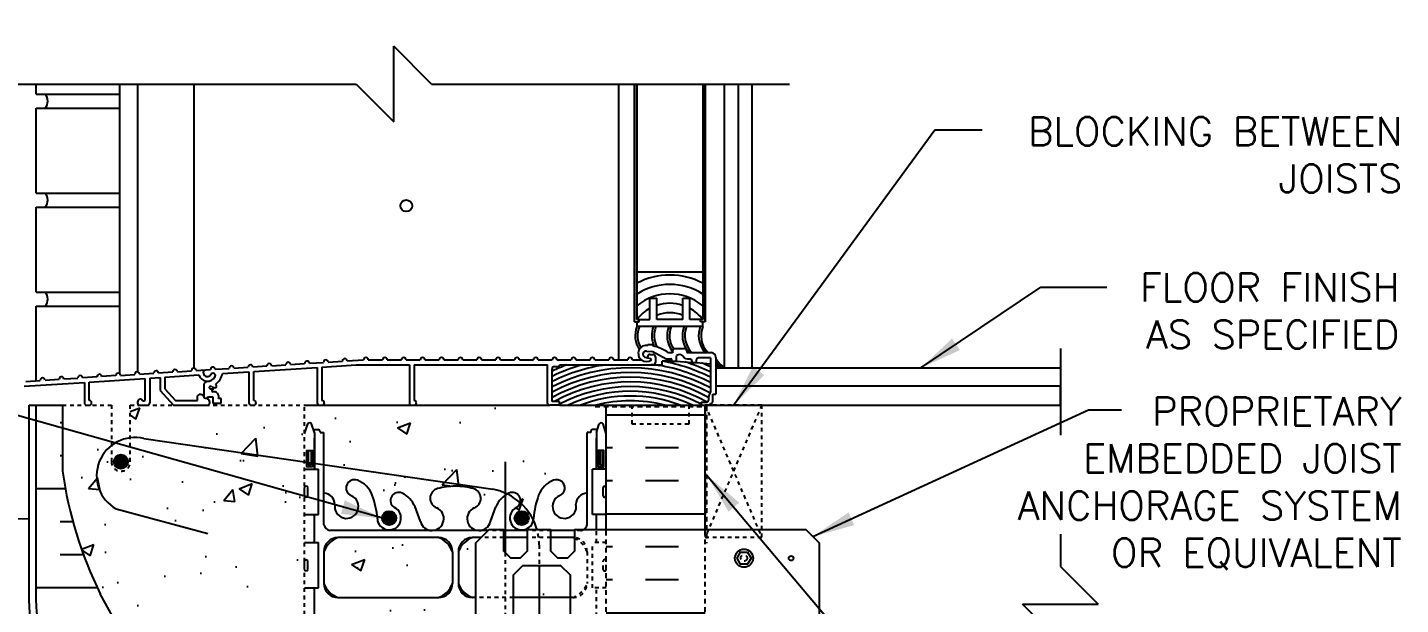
# Model space of a CAD drawing. Header units: inches. Extents: x 526.8 to 581.6, y 644.2 to 711.3.
# Drawn here: x 545.19 to 581.62, y 666.94 to 682.24 of the extents above; entities that cross this region are included whole.
import ezdxf

# ---------------------------------------------------------------- set-up
doc = ezdxf.new("R2010")
doc.units = ezdxf.units.IN
doc.header["$LTSCALE"] = 0.5
doc.header["$MEASUREMENT"] = 0
doc.linetypes.add('DASHED2', pattern=[0.375, 0.25, -0.125])
doc.linetypes.add('HIDDEN2', pattern=[0.1875, 0.125, -0.0625])
for name, color, linetype in [('HATCH', 12, 'Continuous'), ('Hidden2', 12, 'HIDDEN2'), ('line25', 2, 'Continuous'), ('LINE3', 3, 'Continuous'), ('LINE50', 5, 'Continuous'), ('LINE65', 3, 'Continuous'), ('LINE9', 9, 'Continuous'), ('TEXT', 4, 'Continuous'), ('Web_Edge', 9, 'Continuous')]:
    doc.layers.add(name, color=color, linetype=linetype)
doc.styles.add('DIM', font='romans.shx', dxfattribs={"width": 0.7})
doc.styles.add('ROMANS', font='romans.shx', dxfattribs={"height": 1.125})
doc.dimstyles.new('ext_12', dxfattribs={"dimscale": 12, "dimtxt": 0.09375, "dimasz": 0.09375, "dimexe": 0.09375, "dimexo": 0.0625, "dimgap": 0.0625, "dimtad": 1, "dimdec": 1, "dimzin": 3, "dimdsep": 46, "dimlunit": 4, "dimtxsty": 'DIM', "dimcen": 0.09, "dimdle": 0.09375, "dimclrt": 4, "dimadec": 0, "dimazin": 0, "dimtfac": 1, "dimtdec": 1, "dimtmove": 2, "dimatfit": 3, "dimfxl": 1, "dimfrac": 2, "dimtolj": 1, "dimtzin": 0, "dimarcsym": 0})
pattern_1 = [(50, (0, 0), (3.586301, -0.313761), [0.375, -4.125]), (355, (0, 0), (-0.693757, 3.76096), [0.3, -3.3]), (100.45144, (0.299, -0.026), (2.892544, 3.4472), [0.318701, -3.50571]), (46.1842, (0, 1), (5.336207, -0.827596), [0.5625, -6.1875]), (96.63564, (0.4447, 0.931), (4.67331, 4.870593), [0.478052, -5.25857]), (351.18416, (0, 1), (4.67331, 4.870593), [0.45, -4.95]), (21, (0.5, 0.75), (2.984535, -2.013094), [0.375, -4.125]), (326, (0.5, 0.75), (1.216577, 3.62575), [0.3, -3.3]), (71.45144, (0.7487, 0.5822), (4.201112, 1.612656), [0.318701, -3.50571]), (37.5, (0, 0), (0.0607993, 1.6644693), [0, -3.26, 0, -3.35, 0, -3.3125]), (7.5, (0, 0), (1.3153477, 1.9720586), [0, -1.91, 0, -3.185, 0, -1.2625]), (327.5, (-1.115, 0), (2.6691122, -0.1127744), [0, -1.25, 0, -3.9, 0, -5.175]), (317.5, (-1.615, 0), (2.915931, 0.500525), [0, -1.625, 0, -2.59, 0, -3.675])]

msp = doc.modelspace()

# ---------------------------------------------------------------- hatches: boundary and pattern name
at = {"layer": 'HATCH'}
h = msp.add_hatch(dxfattribs=at)
h.set_pattern_fill('AR-CONC', color=256, scale=0.5)
h.set_pattern_definition(pattern_1)
edge = h.paths.add_edge_path()
edge.add_arc((560.199, 647.64), 0.5, 46.2109, 66.4218)
edge.add_line((560.399, 648.098), (560.309, 648.098))
edge.add_line((560.309, 648.098), (560.309, 648.14))
edge.add_arc((560.449, 648.347), 0.25, 180, 235.9442, ccw=False)
edge.add_line((560.199, 648.347), (560.199, 648.414))
edge.add_arc((560.262, 648.414), 0.0625, 90, 180, ccw=False)
edge.add_line((560.262, 648.477), (560.309, 648.477))
edge.add_line((560.309, 648.477), (560.309, 648.547))
edge.add_line((560.309, 648.547), (560.204, 648.547))
edge.add_arc((560.327, 648.89), 0.364, 214.9775, 250.3387, ccw=False)
edge.add_arc((559.404, 648.278), 0.743, 32.7919, 73.8107)
edge.add_spline(control_points=[(559.611, 648.992), (558.173, 649.313)], knot_values=[0, 0, 1, 1], degree=1, periodic=0)
edge.add_arc((557.617, 646.381), 2.984, 79.2546, 90.0995)
edge.add_line((557.612, 649.365), (556.545, 649.381))
edge.add_line((556.545, 649.381), (555.479, 649.365))
edge.add_arc((555.474, 646.381), 2.984, 89.9005, 100.7454)
edge.add_spline(control_points=[(554.917, 649.313), (553.48, 648.992)], knot_values=[0, 0, 1, 1], degree=1, periodic=0)
edge.add_arc((553.687, 648.278), 0.743, 106.1893, 147.2081)
edge.add_arc((552.764, 648.89), 0.364, 289.6613, 325.0225, ccw=False)
edge.add_line((552.886, 648.547), (552.781, 648.547))
edge.add_line((552.781, 648.547), (552.781, 648.477))
edge.add_line((552.781, 648.477), (552.829, 648.477))
edge.add_arc((552.829, 648.414), 0.0625, 0, 90, ccw=False)
edge.add_line((552.891, 648.414), (552.891, 648.347))
edge.add_arc((552.641, 648.347), 0.25, 304.0558, 360, ccw=False)
edge.add_line((552.781, 648.14), (552.781, 648.098))
edge.add_line((552.781, 648.098), (552.691, 648.098))
edge.add_arc((552.891, 647.64), 0.5, 113.5782, 133.7891)
edge.add_line((552.545, 648.001), (552.545, 645.228))
edge.add_line((552.545, 645.228), (554.498, 645.228))
edge.add_line((554.498, 645.228), (555.498, 644.228))
edge.add_line((555.498, 644.228), (555.498, 646.228))
edge.add_line((555.498, 646.228), (556.498, 645.228))
edge.add_line((556.498, 645.228), (560.545, 645.228))
edge.add_line((560.545, 645.228), (560.545, 648.001))
edge = h.paths.add_edge_path()
edge.add_line((560.545, 710.258), (555.545, 710.258))
edge.add_line((555.545, 710.258), (554.545, 711.258))
edge.add_line((554.545, 711.258), (554.545, 709.258))
edge.add_line((554.545, 709.258), (553.545, 710.258))
edge.add_line((553.545, 710.258), (552.545, 710.258))
edge.add_line((552.545, 710.258), (552.545, 707.485))
edge.add_arc((552.891, 707.846), 0.5, 226.2109, 246.4218)
edge.add_line((552.691, 707.388), (552.781, 707.388))
edge.add_line((552.781, 707.388), (552.781, 707.346))
edge.add_arc((552.641, 707.139), 0.25, 0, 55.9442, ccw=False)
edge.add_line((552.891, 707.139), (552.891, 707.071))
edge.add_arc((552.829, 707.071), 0.0625, -90, 0, ccw=False)
edge.add_line((552.829, 707.009), (552.781, 707.009))
edge.add_line((552.781, 707.009), (552.781, 706.939))
edge.add_line((552.781, 706.939), (552.886, 706.939))
edge.add_arc((552.764, 706.596), 0.364, 34.9775, 70.3387, ccw=False)
edge.add_arc((553.687, 707.207), 0.743, 212.7919, 253.8107)
edge.add_spline(control_points=[(553.48, 706.493), (554.917, 706.173)], knot_values=[0, 0, 1, 1], degree=1, periodic=0)
edge.add_arc((555.474, 709.105), 2.984, 259.2546, 270.0995)
edge.add_line((555.479, 706.121), (556.545, 706.105))
edge.add_line((556.545, 706.105), (557.612, 706.121))
edge.add_arc((557.617, 709.105), 2.984, 269.9005, 280.7454)
edge.add_spline(control_points=[(558.173, 706.173), (559.611, 706.493)], knot_values=[0, 0, 1, 1], degree=1, periodic=0)
edge.add_arc((559.404, 707.207), 0.743, 286.1893, 327.2081)
edge.add_arc((560.327, 706.596), 0.364, 109.6613, 145.0225, ccw=False)
edge.add_line((560.204, 706.939), (560.309, 706.939))
edge.add_line((560.309, 706.939), (560.309, 707.009))
edge.add_line((560.309, 707.009), (560.262, 707.009))
edge.add_arc((560.262, 707.071), 0.0625, 180, 270, ccw=False)
edge.add_line((560.199, 707.071), (560.199, 707.139))
edge.add_arc((560.449, 707.139), 0.25, 124.0558, 180, ccw=False)
edge.add_line((560.309, 707.346), (560.309, 707.388))
edge.add_line((560.309, 707.388), (560.399, 707.388))
edge.add_arc((560.199, 707.846), 0.5, 293.5782, 313.7891)
edge.add_line((560.545, 707.485), (560.545, 710.258))
h.paths.add_polyline_path([(560.545, 703.293, 0.088416), (560.399, 703.39), (560.309, 703.39), (560.309, 703.432, -0.249069), (560.199, 703.639), (560.199, 703.706, -0.414214), (560.262, 703.769), (560.309, 703.769), (560.309, 703.839), (560.204, 703.839, 0.085348), (559.875, 703.763, -0.669601), (559.742, 703.884, 2.087231), (559.308, 703.659, -1), (559.145, 703.25, -0.21345), (558.753, 703.639, -0.068226), (558.617, 704.267, 1.753171), (558.166, 703.971, -0.940793), (557.963, 703.587, -0.173075), (557.617, 703.954), (557.474, 704.341, 1.612474), (557.043, 703.981, -0.734872), (557.019, 703.47, -0.068475), (556.545, 703.408, -0.068475), (556.071, 703.47, -0.734872), (556.048, 703.981, 1.612474), (555.617, 704.341), (555.474, 703.954, -0.173075), (555.128, 703.587, -0.940793), (554.924, 703.971, 1.753171), (554.474, 704.267, -0.068226), (554.338, 703.639, -0.21345), (553.946, 703.25, -1), (553.782, 703.659, 2.087231), (553.348, 703.884, -0.669601), (553.216, 703.763, 0.085348), (552.886, 703.839), (552.781, 703.839), (552.781, 703.769), (552.829, 703.769, -0.414214), (552.891, 703.706), (552.891, 703.639, -0.249069), (552.781, 703.432), (552.781, 703.39), (552.691, 703.39, 0.088416), (552.545, 703.293), (552.545, 701.258), (552.545, 699.224, 0.088416), (552.691, 699.127), (552.781, 699.127), (552.781, 699.085, -0.249069), (552.891, 698.878), (552.891, 698.81, -0.414214), (552.829, 698.748), (552.781, 698.748), (552.781, 698.678), (552.886, 698.678, 0.085348), (553.216, 698.753, -0.669601), (553.348, 698.633, 2.087231), (553.782, 698.858, -1), (553.946, 699.266, -0.21345), (554.338, 698.877, -0.068226), (554.474, 698.249, 1.753171), (554.924, 698.546, -0.940793), (555.128, 698.929, -0.173075), (555.474, 698.562), (555.617, 698.176, 1.612474), (556.048, 698.535, -0.734872), (556.071, 699.046, -0.068475), (556.545, 699.108, -0.068475), (557.019, 699.046, -0.734872), (557.043, 698.535, 1.612474), (557.474, 698.176), (557.617, 698.562, -0.173075), (557.963, 698.929, -0.940793), (558.166, 698.546, 1.753171), (558.617, 698.249, -0.068226), (558.753, 698.877, -0.21345), (559.145, 699.266, -1), (559.308, 698.858, 2.087231), (559.742, 698.633, -0.669601), (559.875, 698.753, 0.085348), (560.204, 698.678), (560.309, 698.678), (560.309, 698.748), (560.262, 698.748, -0.414214), (560.199, 698.81), (560.199, 698.878, -0.249069), (560.309, 699.085), (560.309, 699.127), (560.399, 699.127, 0.088416), (560.545, 699.224), (560.545, 701.258)])
edge = h.paths.add_edge_path()
edge.add_arc((560.262, 695.445), 0.0625, 90, 180, ccw=False)
edge.add_line((560.262, 695.508), (560.309, 695.508))
edge.add_line((560.309, 695.508), (560.309, 695.578))
edge.add_line((560.309, 695.578), (560.204, 695.578))
edge.add_arc((560.327, 695.92), 0.364, 214.9775, 250.3387, ccw=False)
edge.add_arc((559.404, 695.309), 0.743, 32.7919, 73.8107)
edge.add_spline(control_points=[(559.611, 696.023), (558.173, 696.344)], knot_values=[0, 0, 1, 1], degree=1, periodic=0)
edge.add_arc((557.617, 693.412), 2.984, 79.2546, 90.0995)
edge.add_line((557.612, 696.396), (556.545, 696.412))
edge.add_line((556.545, 696.412), (555.479, 696.396))
edge.add_arc((555.474, 693.412), 2.984, 89.9005, 100.7454)
edge.add_spline(control_points=[(554.917, 696.344), (553.48, 696.023)], knot_values=[0, 0, 1, 1], degree=1, periodic=0)
edge.add_arc((553.687, 695.309), 0.743, 106.1893, 147.2081)
edge.add_arc((552.764, 695.92), 0.364, 289.6613, 325.0225, ccw=False)
edge.add_line((552.886, 695.578), (552.781, 695.578))
edge.add_line((552.781, 695.578), (552.781, 695.508))
edge.add_line((552.781, 695.508), (552.829, 695.508))
edge.add_arc((552.829, 695.445), 0.0625, 0, 90, ccw=False)
edge.add_line((552.891, 695.445), (552.891, 695.378))
edge.add_arc((552.641, 695.378), 0.25, 304.0558, 360, ccw=False)
edge.add_line((552.781, 695.171), (552.781, 695.129))
edge.add_line((552.781, 695.129), (552.691, 695.129))
edge.add_arc((552.891, 694.671), 0.5, 113.5782, 133.7891)
edge.add_line((552.545, 695.032), (552.545, 692.258))
edge.add_line((552.545, 692.258), (560.545, 692.258))
edge.add_line((560.545, 692.258), (560.545, 695.032))
edge.add_arc((560.199, 694.671), 0.5, 46.2109, 66.4218)
edge.add_line((560.399, 695.129), (560.309, 695.129))
edge.add_line((560.309, 695.129), (560.309, 695.171))
edge.add_arc((560.449, 695.378), 0.25, 180, 235.9442, ccw=False)
edge.add_line((560.199, 695.378), (560.199, 695.445))
h = msp.add_hatch(dxfattribs=at)
h.set_pattern_fill('INSUL', color=256, scale=7, style=0)
h.set_pattern_definition([(180, (3486.707, 257.218), (0, 2.625), []), (180, (3486.707, 258.093), (0, 2.625), [0.875, -0.875]), (180, (3486.707, 258.968), (0, 2.625), [0.875, -0.875])])
h.paths.add_polyline_path([(563.17, 654.228), (562.733, 654.228), (562.733, 654.728), (561.233, 654.728), (561.233, 654.228), (560.545, 654.228), (560.545, 672.228), (561.233, 672.228), (561.233, 672.728), (562.733, 672.728), (562.733, 672.228), (563.17, 672.228)])
h = msp.add_hatch(dxfattribs=at)
h.set_pattern_fill('AR-CONC', color=256, scale=0.5)
h.set_pattern_definition(pattern_1)
h.paths.add_polyline_path([(560.035, 671.499), (560.135, 671.499), (560.135, 671.529, -0.414214), (560.185, 671.579), (560.311, 671.579), (560.36, 671.729, -0.6), (560.46, 671.729), (560.545, 671.468), (560.545, 672.228), (559.306, 672.228), (559.045, 672.228), (552.545, 672.228), (552.545, 671.468), (552.63, 671.729, -0.6), (552.73, 671.729), (552.779, 671.579), (552.905, 671.579, -0.414214), (552.955, 671.529), (552.955, 671.499), (553.055, 671.499), (553.055, 669.897, -0.380397), (553.348, 669.602, 2.087231), (553.782, 669.827, -1), (553.946, 670.236, -0.21345), (554.338, 669.846, -0.068226), (554.474, 669.218, 1.753171), (554.924, 669.515, -0.940793), (555.128, 669.898, -0.173075), (555.474, 669.532), (555.617, 669.145, 1.612474), (556.048, 669.504, -0.734872), (556.071, 670.015, -0.068475), (556.545, 670.078, -0.068475), (557.019, 670.015, -0.734872), (557.043, 669.504, 1.612474), (557.474, 669.145), (557.617, 669.532, -0.173075), (557.963, 669.898, -0.940793), (558.166, 669.515, 1.753171), (558.617, 669.218, -0.068226), (558.753, 669.846, -0.21345), (559.145, 670.236, -1), (559.308, 669.827, 2.087231), (559.742, 669.602, -0.380392), (560.035, 669.897)])
h.paths.add_polyline_path([(556.469, 668.342, 0.225652), (556.094, 668.717), (553.43, 668.717, 0.225652), (553.055, 668.342), (553.055, 667.501, 0.225652), (553.43, 667.126), (556.094, 667.126, 0.225652), (556.469, 667.501)])
h.paths.add_polyline_path([(556.469, 666.56, 0.225652), (556.094, 666.935), (553.43, 666.935, 0.225652), (553.055, 666.56), (553.055, 665.719, 0.225652), (553.43, 665.344), (556.094, 665.344, 0.225652), (556.469, 665.719)])
h.paths.add_polyline_path([(557.076, 666.935), (556.997, 666.935, 0.225652), (556.622, 666.56), (556.622, 665.719, 0.225652), (556.997, 665.344), (557.076, 665.344)])
h.paths.add_polyline_path([(557.076, 668.567), (557.226, 668.717), (556.997, 668.717, 0.225652), (556.622, 668.342), (556.622, 667.501, 0.225652), (556.997, 667.126), (557.076, 667.126)])
h.paths.add_polyline_path([(559.585, 667.728), (559.335, 667.978), (558.335, 667.978), (558.085, 667.728), (558.085, 667.126), (559.585, 667.126)])
h.paths.add_polyline_path([(559.585, 666.935), (558.085, 666.935), (558.085, 665.728), (558.335, 665.478), (559.335, 665.478), (559.585, 665.728)])
h.paths.add_polyline_path([(557.076, 665.157), (553.216, 665.157, 0.268156), (553.055, 665.009), (553.055, 663.54), (553.175, 663.34), (553.175, 663.228), (553.175, 663.115), (553.055, 662.915), (553.055, 661.446, 0.268156), (553.216, 661.298), (559.874, 661.298, 0.268138), (560.035, 661.446), (560.035, 662.915), (560.032, 662.92), (559.701, 662.92), (559.701, 663.483), (559.514, 663.67), (559.264, 663.67), (559.076, 663.483), (559.076, 662.92), (558.451, 662.92), (558.451, 663.483), (558.264, 663.67), (558.014, 663.67), (557.826, 663.483), (557.826, 662.92), (557.43, 662.92), (557.076, 663.274)])
h.paths.add_polyline_path([(556.469, 658.954, 0.225652), (556.094, 659.329), (553.43, 659.329, 0.225652), (553.055, 658.954), (553.055, 658.114, 0.225652), (553.43, 657.739), (556.094, 657.739, 0.225652), (556.469, 658.114)])
h.paths.add_polyline_path([(556.469, 660.736, 0.225652), (556.094, 661.111), (553.43, 661.111, 0.225652), (553.055, 660.736), (553.055, 659.895, 0.225652), (553.43, 659.52), (556.094, 659.52, 0.225652), (556.469, 659.895)])
h.paths.add_polyline_path([(560.035, 660.736, 0.225652), (559.66, 661.111), (556.997, 661.111, 0.225652), (556.622, 660.736), (556.622, 659.895, 0.225652), (556.997, 659.52), (559.66, 659.52, 0.225652), (560.035, 659.895)])
h.paths.add_polyline_path([(560.035, 658.954, 0.225652), (559.66, 659.329), (556.997, 659.329, 0.225652), (556.622, 658.954), (556.622, 658.114, 0.225652), (556.997, 657.739), (559.66, 657.739, 0.225652), (560.035, 658.114)])
h.paths.add_polyline_path([(552.545, 672.228), (547.92, 672.228), (547.92, 670.728, -1), (547.42, 670.728), (547.42, 672.228), (546.12, 672.228), (546.12, 670.478, 0.079579), (547.12, 667.228), (552.295, 657.853), (552.295, 657.478), (552.545, 657.478)])
h.paths.add_polyline_path([(545.233, 669.226), (527.783, 668.931), (527.783, 668.432), (528.783, 667.432), (526.783, 667.432), (527.783, 666.432), (527.783, 665.932), (545.331, 666.224, -0.048691), (545.233, 667.228)])
h.paths.add_polyline_path([(560.545, 654.987), (560.46, 654.726, -0.6), (560.36, 654.726), (560.311, 654.876), (560.185, 654.876, -0.414214), (560.135, 654.926), (560.135, 654.956), (560.035, 654.956), (560.035, 656.558, -0.380392), (559.742, 656.853, 2.087231), (559.308, 656.628, -1), (559.145, 656.22, -0.21345), (558.753, 656.609, -0.068226), (558.617, 657.237, 1.753171), (558.166, 656.94, -0.940793), (557.963, 656.557, -0.173075), (557.617, 656.923), (557.474, 657.31, 1.612474), (557.043, 656.951, -0.734872), (557.019, 656.44, -0.068475), (556.545, 656.378, -0.068475), (556.071, 656.44, -0.734872), (556.048, 656.951, 1.612474), (555.617, 657.31), (555.474, 656.923, -0.173075), (555.128, 656.557, -0.940793), (554.924, 656.94, 1.753171), (554.474, 657.237, -0.068226), (554.338, 656.609, -0.21345), (553.946, 656.22, -1), (553.782, 656.628, 2.087231), (553.348, 656.853, -0.380397), (553.055, 656.558), (553.055, 654.956), (552.955, 654.956), (552.955, 654.926, -0.414214), (552.905, 654.876), (552.779, 654.876), (552.73, 654.726, -0.6), (552.63, 654.726), (552.545, 654.987), (552.545, 654.228), (552.545, 652.193, 0.088416), (552.691, 652.096), (552.781, 652.096), (552.781, 652.054, -0.249069), (552.891, 651.847), (552.891, 651.779, -0.414214), (552.829, 651.717), (552.781, 651.717), (552.781, 651.647), (552.886, 651.647, 0.085348), (553.216, 651.722, -0.669601), (553.348, 651.602, 2.087231), (553.782, 651.827, -1), (553.946, 652.236, -0.21345), (554.338, 651.846, -0.068226), (554.474, 651.218, 1.753171), (554.924, 651.515, -0.940793), (555.128, 651.898, -0.173075), (555.474, 651.532), (555.617, 651.145, 1.612474), (556.048, 651.504, -0.734872), (556.071, 652.015, -0.068475), (556.545, 652.078, -0.068475), (557.019, 652.015, -0.734872), (557.043, 651.504, 1.612474), (557.474, 651.145), (557.617, 651.532, -0.173075), (557.963, 651.898, -0.940793), (558.166, 651.515, 1.753171), (558.617, 651.218, -0.068226), (558.753, 651.846, -0.21345), (559.145, 652.236, -1), (559.308, 651.827, 2.087231), (559.742, 651.602, -0.669601), (559.875, 651.722, 0.085348), (560.204, 651.647), (560.309, 651.647), (560.309, 651.717), (560.262, 651.717, -0.414214), (560.199, 651.779), (560.199, 651.847, -0.249069), (560.309, 652.054), (560.309, 652.096), (560.399, 652.096, 0.088416), (560.545, 652.193), (560.545, 654.228)])
h = msp.add_hatch(dxfattribs=at)
h.set_pattern_fill('INSUL', color=256, scale=7, style=0)
h.set_pattern_definition([(0, (-2449.9454, 231.6452), (0, 2.625), []), (0, (-2449.9454, 232.5202), (0, 2.625), [0.875, -0.875]), (0, (-2449.9454, 233.3952), (0, 2.625), [0.875, -0.875])])
h.paths.add_polyline_path([(547.12, 667.228, -0.079579), (546.12, 670.478), (546.12, 672.228), (545.42, 672.228), (545.42, 667.228, 0.131652), (546.09, 664.728), (549.828, 658.578, -0.10438), (549.92, 658.103), (549.92, 654.228), (550.358, 654.228), (550.358, 654.728), (551.858, 654.728), (551.858, 654.228), (552.545, 654.228), (552.545, 657.478), (552.295, 657.478), (552.295, 657.853)])
at = {"layer": 'LINE3'}
for points in [[(558.491, 669.233, 1), (558.116, 669.233, 1)], [(558.116, 669.233, 1), (558.491, 669.233, 1)]]:
    msp.add_hatch(color=256, dxfattribs=at).paths.add_polyline_path(points)
at = {"layer": 'LINE65'}
for points in [[(547.858, 670.728, 1), (547.483, 670.728, 1)], [(554.974, 669.233, 1), (554.599, 669.233, 1)]]:
    msp.add_hatch(color=256, dxfattribs=at).paths.add_polyline_path(points)
at = {"layer": 'LINE9'}
msp.add_hatch(color=0, dxfattribs=at).paths.add_polyline_path([(563.455, 673.465), (563.455, 673.215), (563.688, 673.215, -0.1174)])

# ---------------------------------------------------------------- linework, layer by layer
at = {"layer": 'HATCH', "color": 12}
for p, q in [((545.42, 680.478), (545.42, 680.743)), ((545.42, 680.478), (547.637, 680.478)), ((545.42, 677.853), (545.42, 680.103)), ((545.42, 680.103), (547.637, 680.103)), ((545.42, 677.853), (547.637, 677.853)), ((545.42, 675.228), (545.42, 677.478)), ((545.42, 677.478), (547.637, 677.478)), ((545.42, 675.228), (547.637, 675.228)), ((545.42, 674.853), (547.637, 674.853)), ((545.42, 672.876), (545.42, 674.853))]:
    msp.add_line(p, q, dxfattribs=at)
at = {"layer": 'HATCH', "color": 6, "linetype": 'DASHED2'}
for p, q in [((560.253, 672.194), (563.206, 672.194)), ((563.206, 672.194), (563.206, 668.572))]:
    msp.add_line(p, q, dxfattribs=at)
at = {"layer": 'HATCH', "linetype": 'DASHED2'}
for p, q in [((560.545, 662.92), (560.545, 668.92)), ((563.17, 662.92), (563.17, 668.92))]:
    msp.add_line(p, q, dxfattribs=at)
at = {"layer": 'HATCH', "color": 12}
for centre in [(545.406, 680.29), (545.406, 677.665), (545.406, 675.04)]:
    msp.add_arc(centre, 0.324, 324.6944, 35.3056, dxfattribs=at)
at = {"layer": 'HATCH'}
for centre, radius, start, end in [((562.233, 673.82), 2.109, 113.6895, 114.5136), ((562.233, 673.82), 2.109, 65.4864, 66.3105), ((562.233, 673.82), 1.859, 61.9196, 118.0804), ((562.233, 673.82), 1.609, 57.0538, 122.9462), ((562.233, 673.82), 1.359, 49.9163, 130.0837), ((562.233, 673.82), 1.109, 118.6254, 142.0991), ((562.233, 673.82), 1.109, 71.9412, 108.0588), ((562.233, 673.82), 0.859, 66.4078, 113.5922), ((562.233, 673.82), 1.109, 37.9009, 61.3746), ((561.184, 668.724), 4.621, 98.141, 116.705), ((561.184, 668.724), 4.746, 105.453, 115.9484), ((561.184, 668.724), 4.871, 110.0966, 115.235), ((561.184, 668.724), 4.496, 61.8192, 117.5093), ((561.184, 668.724), 4.621, 62.6464, 81.859), ((561.184, 668.724), 4.746, 63.4244, 79.5351), ((561.184, 668.724), 4.871, 64.1576, 72.7487), ((561.184, 668.724), 4.996, 64.8499, 67.801), ((561.184, 668.724), 4.371, 61.1485, 118.3659), ((561.184, 668.724), 4.246, 60.8051, 119.2807), ((561.184, 668.724), 4.121, 60.4102, 119.1921), ((561.184, 668.724), 3.996, 61.958, 118.042), ((561.184, 668.724), 3.871, 64.8402, 115.1598), ((561.184, 668.724), 3.746, 69.2815, 110.7185), ((561.184, 668.724), 3.621, 75.3796, 104.6204)]:
    msp.add_arc(centre, radius, start, end, dxfattribs=at)
at = {"layer": 'Hidden2'}
for p, q in [((546.12, 672.228), (547.42, 672.228)), ((547.42, 672.228), (547.42, 670.728)), ((547.92, 670.728), (547.92, 672.228)), ((547.92, 672.228), (552.545, 672.228)), ((552.545, 657.478), (552.545, 672.228)), ((557.826, 668.904), (557.414, 668.904)), ((559.076, 668.904), (558.451, 668.904)), ((559.874, 668.904), (559.701, 668.904)), ((557.826, 668.717), (557.226, 668.717)), ((559.076, 668.717), (558.451, 668.717)), ((558.764, 668.523), (558.764, 667.978)), ((560.545, 668.583), (560.18, 668.583)), ((560.18, 667.383), (560.18, 668.583)), ((557.866, 668.318), (557.866, 663.522)), ((560.035, 668.342), (560.035, 667.501)), ((560.465, 667.873), (560.465, 668.093)), ((560.505, 668.133), (560.505, 668.133)), ((560.545, 667.873), (560.545, 668.093)), ((560.505, 667.833), (560.505, 667.833)), ((560.545, 668.038), (560.545, 668.038)), ((560.545, 667.928), (560.545, 667.928)), ((560.545, 667.383), (560.18, 667.383)), ((558.085, 667.126), (557.076, 667.126)), ((559.66, 667.126), (559.585, 667.126))]:
    msp.add_line(p, q, dxfattribs=at)
for points in [[(560.285, 668.583), (560.285, 668.92)], [(560.285, 666.633), (560.285, 667.383)]]:
    msp.add_lwpolyline(points, dxfattribs=at)
for centre, radius, start, end in [((547.67, 670.728), 0.25, 180, 0), ((557.264, 668.523), 1.5, 360, 15.3463), ((559.827, 669.118), 0.219, 282.5678, 295.6287), ((559.66, 668.342), 0.375, 360, 83.7263), ((559.454, 668.135), 0.617, 19.5682, 66.3409), ((560.505, 668.093), 0.04, 90, 180), ((560.505, 668.093), 0.04, 0, 90), ((560.505, 667.873), 0.04, 180, 270), ((560.505, 667.873), 0.04, 270, 0), ((559.454, 667.708), 0.617, 289.5682, 340.4318), ((559.66, 667.501), 0.375, 270, 0)]:
    msp.add_arc(centre, radius, start, end, dxfattribs=at)
at = {"layer": 'line25'}
for p, q in [((546.12, 672.228), (546.12, 670.478)), ((560.545, 668.92), (560.545, 672.228)), ((552.545, 670.533), (552.91, 670.533)), ((552.91, 669.333), (552.91, 670.533)), ((560.545, 670.533), (560.18, 670.533)), ((560.18, 669.333), (560.18, 670.533)), ((552.545, 669.333), (552.91, 669.333)), ((560.545, 669.333), (560.18, 669.333)), ((552.545, 668.583), (552.91, 668.583)), ((552.91, 667.383), (552.91, 668.583)), ((552.545, 667.383), (552.91, 667.383)), ((552.295, 657.853), (547.12, 667.228))]:
    msp.add_line(p, q, dxfattribs=at)
msp.add_lwpolyline([(566.201, 663.274), (566.201, 668.567), (565.848, 668.92), (559.701, 668.92), (559.701, 668.358), (559.514, 668.17), (559.264, 668.17), (559.076, 668.358), (559.076, 668.92), (558.451, 668.92), (558.451, 668.358), (558.264, 668.17), (558.014, 668.17), (557.826, 668.358), (557.826, 668.92), (557.43, 668.92), (557.076, 668.567), (557.076, 663.274)], dxfattribs=at)
msp.add_lwpolyline([(558.335, 665.478), (558.085, 665.728), (558.085, 667.728), (558.335, 667.978), (559.335, 667.978), (559.585, 667.728), (559.585, 665.728), (559.335, 665.478)], close=True, dxfattribs=at)
msp.add_arc((556.766, 671.974), 10.75, 188.0028, 206.2026, dxfattribs=at)
at = {"layer": 'LINE3'}
for p, q in [((548.281, 671.342), (557.536, 669.999)), ((557.866, 670.728), (557.866, 668.318)), ((547.544, 669.476), (549.977, 668.824)), ((558.764, 667.978), (558.764, 665.478))]:
    msp.add_line(p, q, dxfattribs=at)
msp.add_circle((558.304, 669.233), 0.188, dxfattribs=at)
msp.add_circle((558.304, 669.233), 0.188, dxfattribs=at)
for centre, radius, start, end in [((548.039, 670.359), 1.012, 76.184, 240.6907), ((557.264, 668.523), 1.5, 15.3463, 79.5785)]:
    msp.add_arc(centre, radius, start, end, dxfattribs=at)
at = {"layer": 'LINE50'}
for p, q in [((560.545, 672.228), (563.17, 672.228)), ((563.17, 672.228), (572.592, 672.228)), ((563.17, 668.92), (563.17, 672.228))]:
    msp.add_line(p, q, dxfattribs=at)
msp.add_lwpolyline([(549.92, 654.228), (549.92, 658.103, 0.10438), (549.828, 658.578), (546.09, 664.728, -0.131652), (545.42, 667.228), (545.42, 672.228), (546.12, 672.228)], format="xyb", dxfattribs=at)
at = {"layer": 'LINE65'}
for centre in [(547.67, 670.728), (554.787, 669.233)]:
    msp.add_circle(centre, 0.188, dxfattribs=at)
at = {"layer": 'LINE9'}
for p, q in [((554.913, 679.743), (554.913, 681.743)), ((555.913, 680.743), (554.913, 681.743)), ((544.42, 680.743), (553.913, 680.743)), ((547.637, 680.743), (547.637, 673.067)), ((548.108, 680.743), (548.108, 673.11)), ((549.608, 680.743), (549.608, 673.206)), ((553.913, 680.743), (554.913, 679.743)), ((555.913, 680.743), (565.406, 680.743)), ((560.873, 680.743), (560.873, 673.428)), ((561.295, 674.439), (561.295, 680.743)), ((561.358, 680.743), (561.358, 674.501)), ((561.358, 674.501), (561.358, 680.743)), ((563.108, 680.743), (563.108, 674.501)), ((563.17, 674.439), (563.17, 680.743)), ((563.17, 680.743), (563.17, 674.439)), ((563.67, 680.743), (563.67, 673.227)), ((564.045, 680.743), (564.045, 673.215)), ((564.406, 680.743), (564.406, 673.215)), ((563.108, 675.751), (561.358, 675.751)), ((561.702, 674.501), (561.702, 675.064)), ((561.702, 675.064), (561.889, 675.064)), ((561.889, 674.501), (561.889, 675.064)), ((562.577, 674.501), (562.577, 675.064)), ((562.577, 675.064), (562.764, 675.064)), ((562.764, 674.501), (562.764, 675.064)), ((561.295, 674.439), (561.42, 674.439)), ((561.42, 674.501), (561.358, 674.501)), ((561.358, 674.501), (561.702, 674.501)), ((561.358, 674.439), (561.358, 674.314)), ((563.108, 674.314), (561.358, 674.314)), ((561.42, 674.439), (561.42, 674.501)), ((562.577, 674.501), (561.889, 674.501)), ((563.108, 674.501), (562.764, 674.501)), ((563.045, 674.439), (563.045, 674.501)), ((563.17, 674.439), (563.045, 674.439)), ((563.108, 674.314), (563.108, 674.439)), ((561.612, 673.662), (561.782, 673.65)), ((561.642, 673.511), (561.642, 673.484)), ((561.649, 673.836), (561.782, 673.836)), ((561.649, 673.836), (561.649, 673.811)), ((561.704, 673.573), (561.786, 673.573)), ((561.782, 673.836), (561.782, 673.803)), ((561.782, 673.65), (562.133, 673.456)), ((561.848, 673.511), (561.848, 673.361)), ((562.305, 673.62), (562.2, 673.62)), ((562.285, 673.677), (562.305, 673.666)), ((562.305, 673.667), (562.305, 673.62)), ((562.368, 673.729), (562.62, 673.729)), ((562.408, 673.391), (562.408, 673.54)), ((562.682, 673.667), (562.682, 673.621)), ((562.682, 673.621), (563.33, 673.621)), ((562.691, 673.677), (562.795, 673.621)), ((563.121, 673.677), (563.225, 673.621)), ((572.592, 673.728), (572.592, 671.432)), ((549.67, 673.148), (550.045, 673.172)), ((550.17, 673.18), (550.545, 673.204)), ((550.67, 673.211), (551.045, 673.235)), ((551.17, 673.243), (551.545, 673.267)), ((551.193, 673.12), (552.879, 673.227)), ((551.67, 673.275), (552.045, 673.299)), ((552.17, 673.307), (552.545, 673.331)), ((552.67, 673.339), (553.045, 673.363)), ((552.879, 673.227), (552.879, 672.287)), ((553.004, 673.235), (553.913, 673.294)), ((553.004, 673.235), (553.004, 672.35)), ((553.17, 673.371), (553.545, 673.395)), ((553.67, 673.403), (554.107, 673.428)), ((553.913, 673.294), (555.323, 673.294)), ((554.232, 673.428), (554.61, 673.428)), ((554.735, 673.428), (555.11, 673.428)), ((555.235, 673.428), (555.61, 673.428)), ((555.323, 673.294), (555.323, 672.287)), ((555.448, 673.294), (555.448, 672.35)), ((555.448, 673.294), (558.983, 673.294)), ((555.735, 673.428), (556.113, 673.428)), ((556.238, 673.428), (556.613, 673.428)), ((556.738, 673.428), (557.113, 673.428)), ((557.238, 673.428), (557.615, 673.428)), ((557.238, 673.428), (557.615, 673.428)), ((557.74, 673.428), (558.115, 673.428)), ((557.74, 673.428), (558.115, 673.428)), ((558.24, 673.428), (558.615, 673.428)), ((558.74, 673.428), (559.113, 673.428)), ((558.983, 672.29), (558.983, 673.294)), ((559.108, 672.321), (559.108, 673.189)), ((559.17, 673.252), (559.28, 673.252)), ((559.238, 673.428), (559.615, 673.428)), ((559.28, 673.252), (559.317, 673.298)), ((559.317, 673.298), (562.03, 673.298)), ((559.74, 673.428), (560.115, 673.428)), ((560.24, 673.428), (560.615, 673.428)), ((560.74, 673.428), (561.115, 673.428)), ((561.24, 673.428), (561.48, 673.428)), ((561.559, 673.505), (561.718, 673.465)), ((561.786, 673.298), (561.727, 673.298)), ((562.282, 673.391), (562.03, 673.391)), ((562.03, 673.298), (562.03, 673.391)), ((562.133, 673.456), (562.257, 673.456)), ((562.282, 673.391), (562.408, 673.391)), ((562.408, 673.391), (562.824, 673.362)), ((562.824, 673.362), (562.944, 673.362)), ((562.944, 673.362), (562.944, 673.442)), ((562.944, 673.362), (563.308, 673.326)), ((563.308, 673.484), (562.989, 673.484)), ((563.308, 673.484), (563.308, 672.582)), ((563.455, 673.496), (563.455, 672.52)), ((563.455, 673.215), (572.592, 673.215)), ((545.104, 672.73), (546.704, 672.833)), ((545.15, 672.859), (545.532, 672.884)), ((545.657, 672.891), (546.032, 672.915)), ((546.157, 672.924), (546.532, 672.947)), ((547.039, 672.979), (546.657, 672.956)), ((546.704, 672.833), (546.704, 672.29)), ((546.829, 672.841), (548.308, 672.935)), ((546.829, 672.353), (546.829, 672.841)), ((547.539, 673.011), (547.163, 672.988)), ((547.663, 673.019), (548.039, 673.043)), ((548.163, 673.052), (548.545, 673.076)), ((548.308, 672.935), (548.309, 672.353)), ((548.434, 672.944), (548.713, 672.963)), ((548.434, 672.944), (548.434, 672.29)), ((548.67, 673.084), (549.045, 673.108)), ((548.713, 672.963), (548.713, 672.614)), ((548.838, 672.971), (549.739, 673.032)), ((548.838, 672.971), (548.838, 672.662)), ((549.17, 673.116), (549.545, 673.14)), ((549.868, 672.794), (549.868, 672.451)), ((550.197, 672.769), (550.186, 672.788)), ((550.364, 673.067), (551.068, 673.112)), ((551.068, 673.112), (551.068, 672.29)), ((551.193, 672.353), (551.193, 673.12)), ((548.713, 672.614), (549.062, 672.228)), ((548.838, 672.662), (549.117, 672.353)), ((549.705, 672.353), (549.705, 672.48)), ((549.971, 672.429), (549.994, 672.451)), ((549.971, 672.388), (549.971, 672.429)), ((549.994, 672.451), (550.112, 672.451)), ((550.036, 672.662), (550.082, 672.662)), ((550.078, 672.717), (550.121, 672.709)), ((550.112, 672.451), (550.112, 672.284)), ((563.255, 672.428), (563.255, 672.36)), ((563.376, 672.308), (563.376, 672.52)), ((563.376, 672.52), (563.455, 672.52)), ((572.592, 672.728), (563.455, 672.728)), ((572.592, 672.228), (572.592, 672.728)), ((545.233, 672.228), (545.42, 672.228)), ((546.766, 672.228), (546.829, 672.228)), ((546.891, 672.29), (546.891, 672.29)), ((548.14, 672.228), (548.372, 672.228)), ((549.062, 672.228), (549.982, 672.228)), ((549.117, 672.353), (549.705, 672.353)), ((550.112, 672.284), (550.33, 672.284)), ((550.33, 672.409), (550.26, 672.409)), ((550.33, 672.284), (550.33, 672.409)), ((551.13, 672.228), (551.193, 672.228)), ((551.255, 672.29), (551.255, 672.29)), ((552.545, 672.228), (559.045, 672.228)), ((552.942, 672.228), (553.004, 672.228)), ((553.004, 672.35), (553.004, 672.35)), ((553.067, 672.287), (553.067, 672.287)), ((555.386, 672.228), (555.448, 672.228)), ((555.448, 672.35), (555.448, 672.35)), ((555.511, 672.287), (555.511, 672.287)), ((559.306, 672.228), (559.045, 672.228)), ((559.306, 672.321), (559.108, 672.321)), ((559.306, 672.228), (559.306, 672.321)), ((559.306, 672.228), (563.063, 672.228)), ((563.063, 672.307), (563.063, 672.228)), ((563.063, 672.307), (563.226, 672.307)), ((563.063, 672.228), (563.063, 672.228)), ((563.063, 672.228), (563.219, 672.228)), ((552.545, 669.823), (552.545, 670.043)), ((552.545, 669.988), (552.545, 669.988)), ((552.545, 669.878), (552.545, 669.878)), ((552.585, 670.083), (552.585, 670.083)), ((552.625, 669.823), (552.625, 670.043)), ((560.465, 669.823), (560.465, 670.043)), ((560.505, 670.083), (560.505, 670.083)), ((560.545, 669.823), (560.545, 670.043)), ((560.545, 669.988), (560.545, 669.988)), ((560.545, 669.878), (560.545, 669.878)), ((552.585, 669.783), (552.585, 669.783)), ((560.505, 669.783), (560.505, 669.783)), ((527.783, 668.931), (545.233, 669.226)), ((572.592, 668.809), (572.592, 667.949)), ((552.545, 667.873), (552.545, 668.093)), ((552.585, 668.133), (552.585, 668.133)), ((552.625, 667.873), (552.625, 668.093)), ((552.545, 668.038), (552.545, 668.038)), ((552.545, 667.928), (552.545, 667.928)), ((552.585, 667.833), (552.585, 667.833)), ((572.592, 667.949), (573.592, 666.949)), ((571.592, 666.949), (573.592, 666.949)), ((572.592, 665.949), (571.592, 666.949))]:
    msp.add_line(p, q, dxfattribs=at)
at = {"layer": 'LINE9', "linetype": 'HIDDEN2'}
for p, q in [((563.17, 672.228), (564.67, 668.728)), ((564.67, 672.228), (563.17, 668.728))]:
    msp.add_line(p, q, dxfattribs=at)
at = {"layer": 'LINE9'}
msp.add_lwpolyline([(548.168, 660.948), (545.929, 664.632, -0.131757), (545.233, 667.228), (545.233, 672.228)], format="xyb", dxfattribs=at)
at = {"layer": 'LINE9', "linetype": 'DASHED2', "ltscale": 0.15}
msp.add_lwpolyline([(562.733, 672.228), (562.733, 672.228), (562.733, 671.728), (561.233, 671.728), (561.233, 672.228), (561.233, 672.228)], dxfattribs=at)
at = {"layer": 'LINE9', "linetype": 'HIDDEN2'}
msp.add_lwpolyline([(563.17, 668.728), (564.67, 668.728), (564.67, 672.228), (563.17, 672.228)], close=True, dxfattribs=at)
at = {"layer": 'LINE9'}
msp.add_lwpolyline([(564.294, 668.33), (564.386, 668.17), (564.294, 668.01), (564.109, 668.01), (564.017, 668.17), (564.109, 668.33)], close=True, dxfattribs=at)
for centre, radius in [((555.241, 677.515), 0.156), ((564.202, 668.17), 0.241), ((565.451, 668.17), 0.0625)]:
    msp.add_circle(centre, radius, dxfattribs=at)
at = {"layer": 'LINE9', "linetype": 'DASHED2'}
msp.add_circle((564.197, 668.174), 0.0843, dxfattribs=at)
at = {"layer": 'LINE9'}
for centre, radius, start, end in [((561.995, 674.071), 0.682, 159.1898, 212.7929), ((561.995, 674.071), 0.619, 156.9756, 210.7012), ((562.435, 674.071), 0.682, 159.1898, 203.8954), ((562.435, 674.071), 0.619, 156.9756, 209.0988), ((562.841, 674.071), 0.682, 159.1898, 215.302), ((562.841, 674.071), 0.619, 156.9756, 214.7243), ((563.248, 674.071), 0.682, 159.1898, 215.302), ((563.248, 674.071), 0.619, 156.9756, 224.5719), ((563.678, 674.071), 0.682, 159.1898, 215.302), ((563.678, 674.071), 0.619, 156.9756, 224.5719), ((561.611, 673.599), 0.215, 79.9817, 308.5199), ((561.605, 673.577), 0.0852, 85.2075, 237.1548), ((561.704, 673.511), 0.0625, 90, 180), ((561.469, 672.522), 1.318, 56.3718, 76.3009), ((561.786, 673.511), 0.0625, 0, 90), ((562.368, 673.667), 0.0625, 90, 180), ((562.49, 673.432), 0.137, 22.5998, 127.238), ((562.62, 673.667), 0.0625, 0, 90), ((562.781, 673.643), 0.026, 301.1765, 344.9779), ((563.212, 673.643), 0.026, 301.1765, 344.9779), ((563.33, 673.496), 0.125, 0, 90), ((549.108, 673.112), 0.0625, 3.6575, 183.6575), ((549.608, 673.144), 0.0625, 3.6575, 183.6575), ((549.965, 673.096), 0.11, 143.5559, 340.2897), ((550.108, 673.176), 0.0625, 3.6575, 183.6575), ((550.608, 673.207), 0.0625, 3.6575, 183.6575), ((551.108, 673.239), 0.0625, 3.6575, 183.6575), ((551.608, 673.271), 0.0625, 3.6575, 183.6575), ((552.108, 673.303), 0.0625, 3.6575, 183.6575), ((552.608, 673.335), 0.0625, 3.6575, 183.6575), ((553.108, 673.367), 0.0625, 3.6575, 183.6575), ((553.608, 673.399), 0.0625, 3.6575, 183.6575), ((554.169, 673.428), 0.0625, 0, 180), ((554.673, 673.428), 0.0625, 0, 180), ((555.173, 673.428), 0.0625, 0, 180), ((555.673, 673.428), 0.0625, 0, 180), ((556.175, 673.428), 0.0625, 0, 180), ((556.675, 673.428), 0.0625, 0, 180), ((557.175, 673.428), 0.0625, 0, 180), ((557.677, 673.428), 0.0625, 0, 180), ((558.177, 673.428), 0.0625, 0, 180), ((558.677, 673.428), 0.0625, 0, 180), ((559.17, 673.189), 0.0625, 90, 180), ((559.175, 673.428), 0.0625, 0, 180), ((559.677, 673.428), 0.0625, 0, 180), ((560.177, 673.428), 0.0625, 0, 180), ((560.677, 673.428), 0.0625, 0, 180), ((561.177, 673.428), 0.0625, 0, 180), ((561.704, 673.426), 0.0416, 6.4373, 70.6026), ((561.786, 673.361), 0.0625, 270, 0), ((562.244, 673.413), 0.0443, 329.473, 72.9335), ((562.767, 673.829), 0.376, 246.3604, 272.6427), ((562.736, 673.378), 0.0892, 349.8778, 57.1837), ((562.998, 673.429), 0.0556, 99.617, 166.9135), ((564.097, 673.83), 0.738, 209.6214, 236.4048), ((545.594, 672.888), 0.0625, 2.974, 183.6575), ((546.094, 672.92), 0.0625, 3.6575, 184.341), ((546.594, 672.952), 0.0625, 3.6575, 184.341), ((547.101, 672.984), 0.0625, 3.6575, 183.9992), ((547.601, 673.016), 0.0625, 3.3158, 183.9992), ((548.101, 673.048), 0.0625, 3.6575, 183.9992), ((548.608, 673.08), 0.0625, 3.6575, 183.6575), ((549.965, 673.096), 0.235, 195.7334, 331.9275), ((550.047, 672.655), 0.227, 114.7233, 142.1667), ((550.112, 673.011), 0.0651, 323.0489, 132.5032), ((549.889, 673.174), 0.487, 307.565, 347.29), ((549.778, 672.415), 0.0972, 22.8472, 138.4467), ((549.925, 672.47), 0.0609, 198.3888, 317.9931), ((550.051, 672.694), 0.0351, 40.7628, 243.4914), ((550.108, 672.611), 0.029, 71.3774, 265.7804), ((550.095, 672.644), 0.0227, 345.2036, 125.9145), ((550.131, 672.449), 0.136, 342.9815, 100.6836), ((550.16, 672.738), 0.0486, 216.5658, 39.4614), ((563.828, 672.318), 0.583, 153.1244, 169.2016), ((546.766, 672.29), 0.0625, 180, 270), ((546.829, 672.29), 0.0625, 0, 90), ((546.829, 672.29), 0.0625, 270, 0), ((548.199, 672.297), 0.0908, 81.1651, 229.7418), ((548.273, 672.404), 0.0628, 196.3398, 305.3903), ((548.372, 672.29), 0.0625, 270, 0), ((549.942, 672.305), 0.0872, 297.0274, 70.906), ((551.13, 672.29), 0.0625, 180, 270), ((551.193, 672.29), 0.0625, 0, 90), ((551.193, 672.29), 0.0625, 270, 0), ((552.937, 672.285), 0.058, 178.1627, 274.4394), ((553.004, 672.287), 0.0625, 0, 90), ((553.009, 672.285), 0.058, 265.5606, 1.8373), ((555.381, 672.285), 0.058, 178.1627, 274.4394), ((555.448, 672.287), 0.0625, 0, 90), ((555.453, 672.285), 0.058, 265.5606, 1.8373), ((559.045, 672.29), 0.0625, 180, 270), ((563.191, 672.475), 0.249, 276.3937, 317.9607), ((563.208, 672.351), 0.0474, 291.5565, 10.2799), ((552.585, 670.043), 0.04, 90, 180), ((552.585, 670.043), 0.04, 360, 90), ((560.505, 670.043), 0.04, 90, 180), ((560.505, 670.043), 0.04, 0, 90), ((552.585, 669.823), 0.04, 180, 270), ((552.585, 669.823), 0.04, 270, 0), ((560.505, 669.823), 0.04, 180, 270), ((560.505, 669.823), 0.04, 270, 0), ((552.585, 668.093), 0.04, 90, 180), ((552.585, 668.093), 0.04, 360, 90), ((552.585, 667.873), 0.04, 180, 270), ((552.585, 667.873), 0.04, 270, 0)]:
    msp.add_arc(centre, radius, start, end, dxfattribs=at)
at = {"layer": 'Web_Edge'}
for p, q in [((552.545, 671.468), (552.63, 671.729)), ((552.805, 671.499), (552.73, 671.729)), ((560.285, 671.499), (560.36, 671.729)), ((560.545, 671.468), (560.46, 671.729)), ((552.779, 671.579), (552.905, 671.579)), ((552.805, 671.499), (552.805, 670.533)), ((552.945, 671.529), (552.945, 671.529)), ((552.955, 671.529), (552.955, 671.529)), ((552.955, 671.529), (552.955, 671.499)), ((552.955, 671.499), (553.055, 671.499)), ((553.055, 669.052), (553.055, 671.499)), ((560.135, 671.499), (560.035, 671.499)), ((560.035, 669.052), (560.035, 671.499)), ((560.135, 671.529), (560.135, 671.529)), ((560.135, 671.529), (560.135, 671.499)), ((560.311, 671.579), (560.185, 671.579)), ((560.285, 671.499), (560.285, 670.533)), ((555.617, 669.145), (555.474, 669.532)), ((557.474, 669.145), (557.617, 669.532)), ((557.414, 668.904), (553.216, 668.904)), ((558.451, 668.904), (557.826, 668.904)), ((559.701, 668.904), (559.076, 668.904)), ((556.094, 668.717), (553.43, 668.717)), ((557.226, 668.717), (556.997, 668.717)), ((558.451, 668.717), (557.826, 668.717)), ((559.66, 668.717), (559.076, 668.717)), ((553.055, 668.342), (553.055, 667.501)), ((556.469, 668.342), (556.469, 667.501)), ((556.622, 668.342), (556.622, 667.502)), ((553.43, 667.126), (556.094, 667.126)), ((557.076, 667.126), (556.997, 667.126)), ((559.585, 667.126), (558.085, 667.126))]:
    msp.add_line(p, q, dxfattribs=at)
for points in [[(552.805, 670.533), (552.805, 671.349)], [(560.285, 670.533), (560.285, 671.349)], [(552.805, 668.583), (552.805, 669.333)], [(560.285, 668.92), (560.285, 669.333)], [(552.805, 666.633), (552.805, 667.383)]]:
    msp.add_lwpolyline(points, dxfattribs=at)
for points in [[(552.755, 670.589), (552.605, 670.589), (552.605, 671.029), (552.755, 671.029)], [(552.715, 670.649), (552.645, 670.649), (552.645, 671.029), (552.715, 671.029)], [(560.335, 670.589), (560.485, 670.589), (560.485, 671.029), (560.335, 671.029)], [(560.375, 670.649), (560.445, 670.649), (560.445, 671.029), (560.375, 671.029)]]:
    msp.add_lwpolyline(points, close=True, dxfattribs=at)
for centre, radius, start, end in [((552.68, 671.702), 0.0567, 28.0725, 151.9275), ((560.41, 671.702), 0.0567, 28.0725, 151.9275), ((552.905, 671.529), 0.05, 0, 90), ((560.185, 671.529), 0.05, 90, 180), ((553.864, 670.031), 0.22, 68.1963, 248.1963), ((553.707, 669.602), 0.677, 21.1239, 69.3197), ((559.384, 669.602), 0.677, 110.6803, 158.8761), ((559.227, 670.031), 0.22, 291.8037, 111.8037), ((553.036, 669.585), 0.313, 3.1389, 86.4456), ((555.038, 669.7), 0.217, 65.5264, 238.537), ((554.787, 669.23), 0.75, 23.6938, 62.9705), ((556.14, 669.756), 0.268, 104.7892, 250.0338), ((556.534, 668.324), 1.754, 89.6229, 105.2918), ((556.557, 668.324), 1.754, 74.7082, 90.3771), ((556.951, 669.756), 0.268, 289.9662, 75.2108), ((558.303, 669.23), 0.75, 117.0295, 156.3062), ((558.053, 669.7), 0.217, 301.463, 114.4736), ((560.055, 669.585), 0.313, 93.5554, 176.8611), ((553.656, 669.54), 0.314, 168.5886, 66.1916), ((552.116, 669.037), 2.365, 4.3895, 20.0015), ((554.787, 669.233), 0.314, 182.7357, 63.9348), ((555.922, 669.218), 0.314, 193.4146, 66.1916), ((557.169, 669.218), 0.314, 113.8084, 346.5854), ((558.304, 669.233), 0.314, 116.0652, 357.2643), ((560.975, 669.037), 2.365, 159.9985, 175.6105), ((559.435, 669.54), 0.314, 113.8084, 11.4114), ((553.264, 669.118), 0.219, 197.3882, 257.4322), ((559.827, 669.118), 0.219, 295.6287, 342.6083), ((553.637, 668.135), 0.617, 109.5682, 160.4318), ((553.43, 668.342), 0.375, 90, 180), ((555.887, 668.135), 0.617, 19.5682, 70.4318), ((556.094, 668.342), 0.375, 360, 90), ((557.203, 668.135), 0.617, 109.5682, 160.4318), ((556.997, 668.342), 0.375, 90, 180), ((559.454, 668.135), 0.617, 66.3409, 70.4318), ((559.66, 668.342), 0.375, 83.7263, 90), ((553.637, 667.708), 0.617, 199.5682, 250.4318), ((553.43, 667.501), 0.375, 180, 270), ((555.887, 667.708), 0.617, 289.5682, 340.4318), ((556.094, 667.501), 0.375, 270, 0), ((557.203, 667.708), 0.617, 199.5682, 250.4318), ((556.997, 667.501), 0.375, 180, 270)]:
    msp.add_arc(centre, radius, start, end, dxfattribs=at)

# ---------------------------------------------------------------- texts
at = {"layer": 'TEXT', "char_height": 0.75, "style": 'ROMANS'}
for s, insert, width, attachment_point in [('BLOCKING BETWEEN JOISTS', (581.663, 678.863), 11.52812, 6), ('FLOOR FINISH AS SPECIFIED', (581.582, 675.727), 8.92326, 3), ('PROPRIETARY EMBEDDED JOIST ANCHORAGE SYSTEM OR EQUIVALENT', (581.649, 670.155), 12.48719, 6)]:
    msp.add_mtext(s, dxfattribs=dict(at, insert=insert, width=width, attachment_point=attachment_point))

# ---------------------------------------------------------------- leaders
at = {"layer": 'TEXT'}
for points, override in [([(563.92, 672.228), (569.261, 679.53), (570.514, 679.53)], {"dimtad": 0}), ([(554.641, 669.219), (539.773, 673.409), (532.965, 673.409)], {"dimgap": 0.0625, "dimtad": 0}), ([(563.206, 670.383), (573.537, 658.137), (575.223, 658.137)], {"dimtad": 0})]:
    msp.add_leader(points, dimstyle='ext_12', override=override, dxfattribs=at)
for points in [[(568.891, 673.215), (572.075, 675.353), (573.827, 675.353)], [(566.025, 668.744), (573.341, 672.104), (574.217, 672.104)]]:
    msp.add_leader(points, dimstyle='ext_12', dxfattribs=at)

doc.saveas('drawing.dxf')
